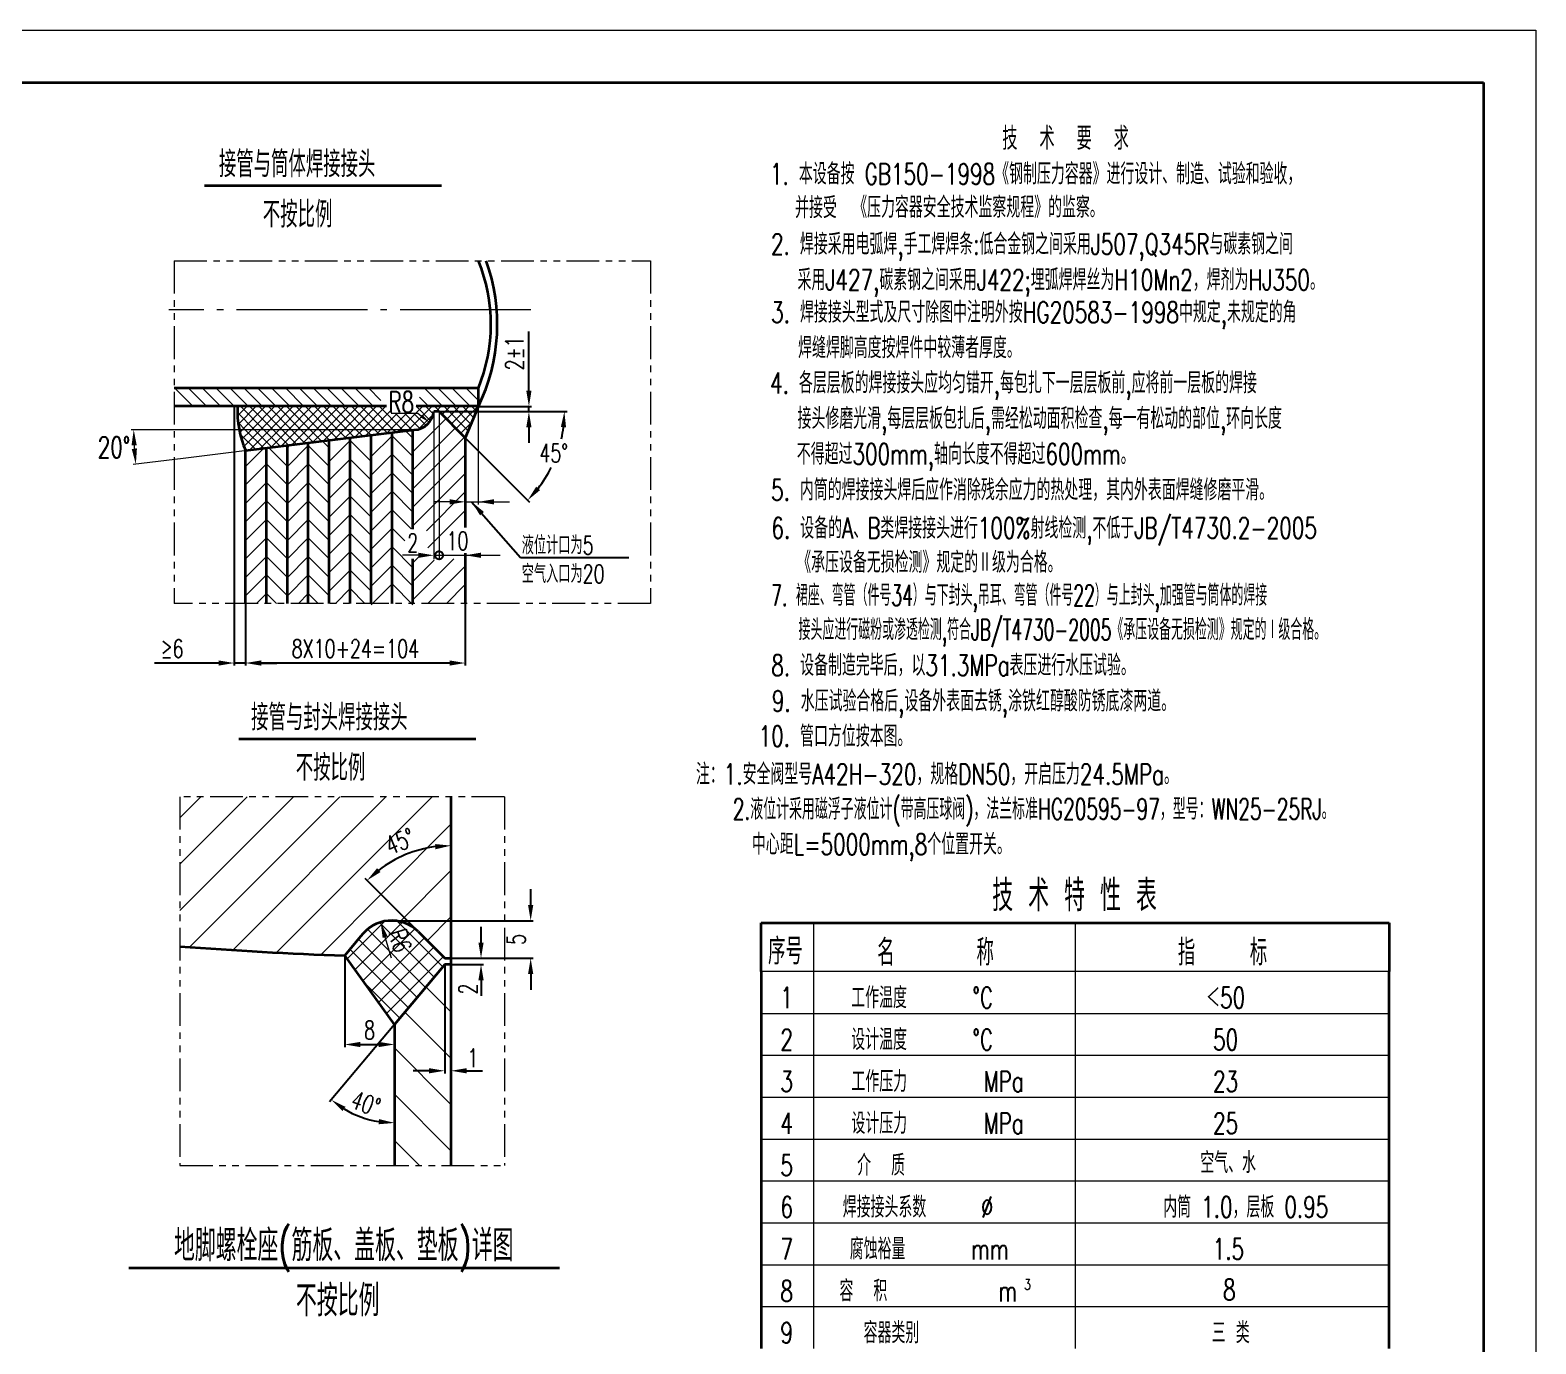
# Model space of a CAD drawing. Header units: millimetres. Extents: x -46692 to 54634, y -206081 to -6208.
# Drawn here: x 51756 to 54634, y -8718 to -6208 of the extents above; entities that cross this region are included whole.
import ezdxf
from ezdxf.enums import TextEntityAlignment as Align

# ---------------------------------------------------------------- set-up
doc = ezdxf.new("R2010")
doc.units = ezdxf.units.MM
doc.header["$LTSCALE"] = 100
doc.linetypes.add('CENTER', pattern=[6.25, 5, -0.5, 0.25, -0.5])
doc.linetypes.add('PHANTOM', pattern=[2.5, 1.25, -0.25, 0.25, -0.25, 0.25, -0.25])
doc.layers.get('0').update_dxf_attribs({"linetype": 'CONTINUOUS', "lineweight": 20})
doc.layers.get('DEFPOINTS').update_dxf_attribs({"linetype": 'CONTINUOUS', "lineweight": 20})
for name, color, linetype, lineweight in [('1', 7, 'CONTINUOUS', 20), ('2', 4, 'CONTINUOUS', 35), ('3中心线层', 1, 'CENTER', 20), ('4', 7, 'CENTER', 20), ('5剖面线层', 2, 'CONTINUOUS', 20), ('9双点划线层', 6, 'PHANTOM', 20), ('CDR_DIM', 7, 'CONTINUOUS', 20), ('CDR_TEXT', 7, 'CONTINUOUS', 20)]:
    doc.layers.add(name, color=color, linetype=linetype, lineweight=lineweight)
doc.styles.add('HZ', font='romans.shx', dxfattribs={"width": 0.7, "bigfont": 'HZ.shx'})
doc.styles.get("Standard").update_dxf_attribs({"font": 'isocp.shx', "width": 0.707, "bigfont": 'hztxt.shx'})
doc.dimstyles.get("Standard").update_dxf_attribs({"dimtxt": 0.18, "dimasz": 0.18, "dimexe": 0.18, "dimexo": 0.0625, "dimgap": 0.09, "dimtad": 0, "dimtih": 1, "dimtoh": 1, "dimdec": 4, "dimzin": 0, "dimdsep": 46, "dimtxsty": 'Standard', "dimcen": 0.09, "dimadec": 0, "dimazin": 0, "dimtfac": 1, "dimtdec": 4, "dimtofl": 0, "dimtmove": 0, "dimatfit": 3, "dimfxl": 0, "dimtolj": 1, "dimtzin": 0, "dimarcsym": 0})

# ---------------------------------------------------------------- blocks, each defined once
blk = doc.blocks.new('*D94')
at = {"layer": 'CDR_DIM', "color": 0, "lineweight": -2, "ltscale": 0.05}
for p, q in [((52356.9, -7976.2), (52356.9, -8150.9)), ((52452, -8107.6), (52452, -8150.9)), ((52386.9, -8145.9), (52422, -8145.9))]:
    blk.add_line(p, q, dxfattribs=at)
at = {"layer": 'CDR_DIM', "color": 0, "ltscale": 0.05}
for points in [[(52386.9, -8140.9), (52386.9, -8150.9), (52356.9, -8145.9)], [(52422, -8140.9), (52422, -8150.9), (52452, -8145.9)]]:
    blk.add_solid(points, dxfattribs=at)
at = {"layer": 'DEFPOINTS', "color": 0, "ltscale": 0.05}
for p in [(52356.9, -7976.2), (52452, -8107.6), (52452, -8145.9)]:
    blk.add_point(p, dxfattribs=at)
at = {"layer": 'CDR_DIM', "color": 0, "ltscale": 0.05, "insert": (52404.4, -8118.4), "char_height": 35, "attachment_point": 5, "style": 'HZ'}
blk.add_mtext('\\A1;8', dxfattribs=at)
blk = doc.blocks.new('*D95')
at = {"layer": 'CDR_DIM', "color": 0, "lineweight": -2, "ltscale": 0.05}
blk.add_line((52452, -8107.6), (52327.9, -8255.6), dxfattribs=at)
blk.add_arc((52452, -8107.6), 188.1, 239.1463, 260.8537, dxfattribs=at)
at = {"layer": 'CDR_DIM', "color": 0, "ltscale": 0.05}
for points in [[(52352.6, -8273.2), (52358.4, -8265), (52331.1, -8251.7)], [(52422.5, -8288.4), (52421.7, -8298.3), (52452, -8295.7)]]:
    blk.add_solid(points, dxfattribs=at)
at = {"layer": 'DEFPOINTS', "color": 0, "ltscale": 0.05}
for p in [(52548, -7993.2), (52452, -8107.6), (52452, -8107.6), (52367.6, -8275.7), (52452, -8376.9)]:
    blk.add_point(p, dxfattribs=at)
at = {"layer": 'CDR_DIM', "color": 0, "ltscale": 0.05, "insert": (52397.1, -8258.6), "char_height": 35, "attachment_point": 5, "rotation": 340, "style": 'HZ'}
blk.add_mtext('\\A1;40%%D', dxfattribs=at)
blk = doc.blocks.new('*D96')
at = {"layer": 'CDR_DIM', "color": 0, "lineweight": -2, "ltscale": 0.05}
blk.add_line((52497.2, -7930.3), (52395.9, -7829), dxfattribs=at)
blk.add_arc((52560, -7993), 227, 97.5775, 127.4225, dxfattribs=at)
at = {"layer": 'CDR_DIM', "color": 0, "ltscale": 0.05}
for points in [[(52529.7, -7763), (52530.4, -7773), (52560, -7766)], [(52425.3, -7816.5), (52418.8, -7809), (52399.5, -7832.5)]]:
    blk.add_solid(points, dxfattribs=at)
at = {"layer": 'DEFPOINTS', "color": 0, "ltscale": 0.05}
for p in [(52560, -7672.9), (52501.2, -7773.8), (52497.2, -7930.3), (52548, -7981), (52560, -8376.9)]:
    blk.add_point(p, dxfattribs=at)
at = {"layer": 'CDR_DIM', "color": 0, "ltscale": 0.05, "insert": (52462.6, -7757.9), "char_height": 35, "attachment_point": 5, "rotation": 22.5, "style": 'HZ'}
blk.add_mtext('\\A1;45%%D', dxfattribs=at)
blk = doc.blocks.new('*D97')
at = {"layer": 'CDR_DIM', "color": 0, "lineweight": -2, "ltscale": 0.05}
for p, q in [((52712.3, -7879.5), (52712.3, -7849.5)), ((52440.1, -7909.5), (52717.3, -7909.5)), ((52560, -7981.2), (52717.3, -7981.2)), ((52712.3, -8011.2), (52712.3, -8041.2))]:
    blk.add_line(p, q, dxfattribs=at)
at = {"layer": 'CDR_DIM', "color": 0, "ltscale": 0.05}
for points in [[(52707.3, -7879.5), (52717.3, -7879.5), (52712.3, -7909.5)], [(52707.3, -8011.2), (52717.3, -8011.2), (52712.3, -7981.2)]]:
    blk.add_solid(points, dxfattribs=at)
at = {"layer": 'DEFPOINTS', "color": 0, "ltscale": 0.05}
for p in [(52440.1, -7909.5), (52712.3, -7909.5), (52560, -7981.2)]:
    blk.add_point(p, dxfattribs=at)
at = {"layer": 'CDR_DIM', "color": 0, "ltscale": 0.05, "insert": (52684.8, -7945.3), "char_height": 35, "attachment_point": 5, "rotation": 90, "style": 'HZ'}
blk.add_mtext('\\A1;5', dxfattribs=at)
blk = doc.blocks.new('*D98')
at = {"layer": 'CDR_DIM', "color": 0, "lineweight": -2, "ltscale": 0.05}
for p, q in [((52548, -7993.2), (52548, -8201.1)), ((52560, -7993.2), (52560, -8201.1)), ((52518, -8196.1), (52488, -8196.1)), ((52590, -8196.1), (52620, -8196.1))]:
    blk.add_line(p, q, dxfattribs=at)
at = {"layer": 'CDR_DIM', "color": 0, "ltscale": 0.05}
for points in [[(52518, -8191.1), (52518, -8201.1), (52548, -8196.1)], [(52590, -8191.1), (52590, -8201.1), (52560, -8196.1)]]:
    blk.add_solid(points, dxfattribs=at)
at = {"layer": 'DEFPOINTS', "color": 0, "ltscale": 0.05}
for p in [(52548, -7993.2), (52560, -7993.2), (52560, -8196.1)]:
    blk.add_point(p, dxfattribs=at)
at = {"layer": 'CDR_DIM', "color": 0, "ltscale": 0.05, "insert": (52601.8, -8171.6), "char_height": 35, "attachment_point": 5, "style": 'HZ'}
blk.add_mtext('\\A1;1', dxfattribs=at)
blk = doc.blocks.new('*D99')
at = {"layer": 'CDR_DIM', "color": 0, "lineweight": -2, "ltscale": 0.05}
for p, q in [((52617.4, -7951.2), (52617.4, -7921.2)), ((52560, -7981.2), (52622.4, -7981.2)), ((52560, -7993.2), (52622.4, -7993.2)), ((52617.4, -8023.2), (52617.4, -8053.2))]:
    blk.add_line(p, q, dxfattribs=at)
at = {"layer": 'CDR_DIM', "color": 0, "ltscale": 0.05}
for points in [[(52612.4, -7951.2), (52622.4, -7951.2), (52617.4, -7981.2)], [(52612.4, -8023.2), (52622.4, -8023.2), (52617.4, -7993.2)]]:
    blk.add_solid(points, dxfattribs=at)
at = {"layer": 'DEFPOINTS', "color": 0, "ltscale": 0.05}
for p in [(52560, -7981.2), (52560, -7993.2), (52617.4, -7981.2)]:
    blk.add_point(p, dxfattribs=at)
at = {"layer": 'CDR_DIM', "color": 0, "ltscale": 0.05, "insert": (52592.4, -8039.9), "char_height": 35, "attachment_point": 5, "rotation": 90, "style": 'HZ'}
blk.add_mtext('\\A1;2', dxfattribs=at)
blk = doc.blocks.new('_DotSmall')
at = {"color": 0, "linetype": 'ByBlock', "const_width": 0.5}
blk.add_lwpolyline([(-0.0625, 0, 1), (0.0625, 0, 1)], format="xyb", close=True, dxfattribs=at)
blk = doc.blocks.new('*D110')
at = {"layer": 'CDR_DIM', "color": 0, "lineweight": -2, "ltscale": 0.05}
for p, q in [((52167.3, -7303.3), (52167.3, -7422.2)), ((52587.3, -7303.3), (52587.3, -7422.2)), ((52557.3, -7417.2), (52197.3, -7417.2))]:
    blk.add_line(p, q, dxfattribs=at)
at = {"layer": 'CDR_DIM', "color": 0, "ltscale": 0.05}
for points in [[(52197.3, -7412.2), (52197.3, -7422.2), (52167.3, -7417.2)], [(52557.3, -7412.2), (52557.3, -7422.2), (52587.3, -7417.2)]]:
    blk.add_solid(points, dxfattribs=at)
at = {"layer": 'DEFPOINTS', "color": 0, "ltscale": 0.05}
for p in [(52167.3, -7303.3), (52587.3, -7303.3), (52167.3, -7417.2)]:
    blk.add_point(p, dxfattribs=at)
at = {"layer": 'CDR_DIM', "color": 0, "ltscale": 0.05, "insert": (52377.3, -7389.7), "char_height": 35, "attachment_point": 5, "style": 'HZ'}
blk.add_mtext('\\A1;8X10+24=104{}{}', dxfattribs=at)
blk = doc.blocks.new('*D111')
at = {"layer": 'CDR_DIM', "color": 0, "lineweight": -2, "ltscale": 0.05}
for p, q in [((52708.9, -6897.1), (52708.9, -6784.1)), ((52612.3, -6927.1), (52713.9, -6927.1)), ((52708.9, -6936.8), (52708.9, -6927.1)), ((52537.3, -6936.8), (52713.9, -6936.8)), ((52708.9, -6966.8), (52708.9, -6996.8))]:
    blk.add_line(p, q, dxfattribs=at)
at = {"layer": 'CDR_DIM', "color": 0, "ltscale": 0.05}
for points in [[(52703.9, -6897.1), (52713.9, -6897.1), (52708.9, -6927.1)], [(52703.9, -6966.8), (52713.9, -6966.8), (52708.9, -6936.8)]]:
    blk.add_solid(points, dxfattribs=at)
at = {"layer": 'DEFPOINTS', "color": 0, "ltscale": 0.05}
for p in [(52612.3, -6927.1), (52708.9, -6927.1), (52537.3, -6936.8)]:
    blk.add_point(p, dxfattribs=at)
at = {"layer": 'CDR_DIM', "color": 0, "ltscale": 0.05, "insert": (52681.4, -6825.6), "char_height": 35, "attachment_point": 5, "rotation": 90, "style": 'HZ'}
blk.add_mtext('\\A1;2%%P1', dxfattribs=at)
blk = doc.blocks.new('*D112')
at = {"layer": 'CDR_DIM', "color": 0, "lineweight": -2, "ltscale": 0.05}
for p, q in [((52537.3, -6936.8), (52781.8, -6936.8)), ((52587.3, -6986.8), (52710.2, -7109.7))]:
    blk.add_line(p, q, dxfattribs=at)
for start, end in [(347.512, 352.8193), (322.1773, 333.5222)]:
    blk.add_arc((52537.3, -6936.8), 239.5, start, end, dxfattribs=at)
at = {"layer": 'CDR_DIM', "color": 0, "ltscale": 0.05}
for points in [[(52769.9, -6966.4), (52779.9, -6967), (52776.8, -6936.8)], [(52730.2, -7087), (52722.7, -7080.4), (52706.6, -7106.2)]]:
    blk.add_solid(points, dxfattribs=at)
at = {"layer": 'DEFPOINTS', "color": 0, "ltscale": 0.05}
for p in [(52527.3, -6936.8), (52537.3, -6936.8), (52537.3, -6936.8), (52587.3, -6986.8), (52744.7, -7056.6)]:
    blk.add_point(p, dxfattribs=at)
at = {"layer": 'CDR_DIM', "color": 0, "ltscale": 0.05, "insert": (52756.3, -7016.1), "char_height": 35, "attachment_point": 5, "style": 'HZ'}
blk.add_mtext('\\A1;45%%D', dxfattribs=at)
blk = doc.blocks.new('*D116')
at = {"layer": 'CDR_DIM', "color": 0, "lineweight": -2, "ltscale": 0.05}
for p, q in [((52145.8, -6926.8), (52145.8, -7422.2)), ((52167.3, -7011.7), (52167.3, -7422.2)), ((52115.8, -7417.2), (51993.1, -7417.2)), ((52167.3, -7417.2), (52145.8, -7417.2)), ((52197.3, -7417.2), (52227.3, -7417.2))]:
    blk.add_line(p, q, dxfattribs=at)
at = {"layer": 'CDR_DIM', "color": 0, "ltscale": 0.05}
for points in [[(52115.8, -7412.2), (52115.8, -7422.2), (52145.8, -7417.2)], [(52197.3, -7412.2), (52197.3, -7422.2), (52167.3, -7417.2)]]:
    blk.add_solid(points, dxfattribs=at)
at = {"layer": 'DEFPOINTS', "color": 0, "ltscale": 0.05}
for p in [(52145.8, -6926.8), (52167.3, -7011.7), (52167.3, -7417.2)]:
    blk.add_point(p, dxfattribs=at)
at = {"layer": 'CDR_DIM', "color": 0, "ltscale": 0.05, "insert": (52026.8, -7389.7), "char_height": 35, "attachment_point": 5, "style": 'HZ'}
blk.add_mtext('\\A1;≥6', dxfattribs=at)

msp = doc.modelspace()

# ---------------------------------------------------------------- hatches: boundary and pattern name
at = {"layer": '5剖面线层', "ltscale": 0.05}
h = msp.add_hatch(dxfattribs=at)
h.set_pattern_fill('ANSI37', color=256, scale=8, style=0)
h.set_pattern_definition([(45, (22379.25, -14508.147), (-17.960512, 17.960512), []), (135, (22379.25, -14508.147), (-17.960512, -17.960512), [])])
h.paths.add_polyline_path([(52451.996, -8107.61), (52547.996, -7993.202), (52559.996, -7993.202), (52559.996, -7981.202, -0.00036235), (52547.996, -7981.045), (52497.241, -7930.29, 0.46630766), (52387.35, -7939.904), (52356.889, -7976.207)])
h.paths.add_polyline_path([(52479.632, -7912.378), (52496.144, -7967.108), (52445.881, -7982.272), (52429.369, -7927.542)], flags=25)
at = {"layer": 'CDR_DIM', "ltscale": 0.05}
h = msp.add_hatch(dxfattribs=at)
h.set_pattern_fill('ANSI31', color=256, scale=500, style=0)
h.set_pattern_definition([(45, (129234.48, 97675.363), (-44.194174, 44.194174), [])])
h.paths.add_polyline_path([(52042.009, -7672.866), (52042.009, -7958.586, 0.00952299), (52356.889, -7976.207), (52387.35, -7939.904, -0.46630766), (52497.241, -7930.29), (52547.996, -7981.045, 0.00036235), (52559.996, -7981.202), (52559.996, -7672.866)])
h.paths.add_polyline_path([(52421.299, -7746.61), (52483.815, -7720.715), (52503.905, -7769.219), (52441.39, -7795.114)], flags=24)
h = msp.add_hatch(dxfattribs=at)
h.set_pattern_fill('ANSI31', color=256, scale=500, angle=90, style=0)
h.set_pattern_definition([(135, (129234.48, 97675.363), (-44.194174, -44.194174), [])])
h.paths.add_polyline_path([(52559.996, -7993.202), (52547.996, -7993.202), (52451.996, -8107.61), (52451.996, -8376.903), (52559.996, -8376.903)])

# ---------------------------------------------------------------- linework, layer by layer
for p, q in [((53253.175, -7913.34), (53253.175, -8006.577)), ((53753.175, -7913.34), (53753.175, -8006.577)), ((54353.175, -8006.577), (53153.175, -8006.577)), ((53253.175, -8006.577), (53253.175, -8086.577)), ((53753.175, -8006.577), (53753.175, -8086.577)), ((53153.175, -8086.577), (54353.175, -8086.577)), ((53253.175, -8086.577), (53253.175, -8166.577)), ((53753.175, -8086.577), (53753.175, -8166.577)), ((53153.175, -8166.577), (54353.175, -8166.577)), ((53253.175, -8166.577), (53253.175, -8246.577)), ((53753.175, -8166.577), (53753.175, -8246.577)), ((53153.175, -8246.577), (54353.175, -8246.577)), ((53253.175, -8246.577), (53253.175, -8326.577)), ((53753.175, -8246.577), (53753.175, -8326.577)), ((53153.175, -8326.577), (54353.175, -8326.577)), ((53253.175, -8326.577), (53253.175, -8406.577)), ((53753.175, -8326.577), (53753.175, -8406.577)), ((53153.175, -8406.577), (54353.175, -8406.577)), ((53253.175, -8406.577), (53253.175, -8486.577)), ((53753.175, -8406.577), (53753.175, -8486.577)), ((53153.175, -8486.577), (54353.175, -8486.577)), ((53253.175, -8486.577), (53253.175, -8566.577)), ((53753.175, -8486.577), (53753.175, -8566.577)), ((53153.175, -8566.577), (54353.175, -8566.577)), ((53253.175, -8566.577), (53253.175, -8646.577)), ((53753.175, -8566.577), (53753.175, -8646.577)), ((53153.175, -8646.577), (54353.175, -8646.577)), ((53253.175, -8646.577), (53253.175, -8726.577)), ((53753.175, -8646.577), (53753.175, -8726.577))]:
    msp.add_line(p, q)
at = {"layer": '1'}
for p, q in [((48693.627, -6208.147), (54633.627, -6208.147)), ((54633.627, -6208.147), (54633.627, -14608.147)), ((52487.272, -7013.643), (52550.698, -6950.216)), ((52497.545, -6940.425), (52503.053, -6944.888)), ((52187.035, -6971.5), (52047.756, -6971.5)), ((52494.196, -6971.5), (52187.347, -6971.5)), ((52327.272, -7006.155), (52314.661, -6993.544)), ((52327.272, -7032.221), (52367.272, -6992.221)), ((52407.272, -7032.221), (52367.272, -6992.221)), ((52407.272, -7022.932), (52447.272, -6982.932)), ((52487.272, -7022.932), (52447.272, -6982.932)), ((52487.272, -6987.577), (52473.711, -6974.016)), ((52478.499, -6971.5), (52480.216, -6973.217)), ((52486.404, -6971.5), (52485.313, -6972.591)), ((52487.272, -7048.998), (52568.375, -6967.895)), ((52487.272, -7084.354), (52586.052, -6985.574)), ((52246.962, -7001.857), (52048.317, -7026.405)), ((52167.272, -7041.511), (52201.322, -7007.461)), ((52247.272, -7041.511), (52211.92, -7006.159)), ((52247.272, -7006.155), (52252.215, -7001.212)), ((52247.272, -7041.511), (52287.272, -7001.511)), ((52327.272, -7041.511), (52287.272, -7001.511)), ((52407.272, -7058.288), (52447.272, -7018.288)), ((52487.272, -7058.288), (52447.272, -7018.288)), ((52487.272, -7119.709), (52587.272, -7019.709)), ((52560.601, -7046.379), (52587.272, -7019.709)), ((52167.272, -7076.866), (52207.272, -7036.866)), ((52247.272, -7076.866), (52207.272, -7036.866)), ((52247.272, -7076.866), (52287.272, -7036.866)), ((52327.272, -7076.866), (52287.272, -7036.866)), ((52327.272, -7067.577), (52367.272, -7027.577)), ((52407.272, -7067.577), (52367.272, -7027.577)), ((52167.272, -7112.221), (52207.272, -7072.221)), ((52247.272, -7112.221), (52207.272, -7072.221)), ((52247.272, -7112.221), (52287.272, -7072.221)), ((52327.272, -7112.221), (52287.272, -7072.221)), ((52327.272, -7102.932), (52367.272, -7062.932)), ((52407.272, -7102.932), (52367.272, -7062.932)), ((52407.272, -7093.643), (52447.272, -7053.643)), ((52487.272, -7093.643), (52447.272, -7053.643)), ((52488.644, -7153.692), (52587.272, -7055.064)), ((52167.272, -7147.577), (52207.272, -7107.577)), ((52247.272, -7147.577), (52207.272, -7107.577)), ((52247.272, -7147.577), (52287.272, -7107.577)), ((52327.272, -7147.577), (52287.272, -7107.577)), ((52327.272, -7138.288), (52367.272, -7098.288)), ((52407.272, -7138.288), (52367.272, -7098.288)), ((52407.272, -7128.998), (52447.272, -7088.998)), ((52487.272, -7128.998), (52447.272, -7088.998)), ((52513.059, -7164.632), (52587.272, -7090.42)), ((52327.272, -7173.643), (52367.272, -7133.643)), ((52407.272, -7173.643), (52367.272, -7133.643)), ((52407.272, -7164.354), (52447.272, -7124.354)), ((52483.718, -7160.8), (52447.272, -7124.354)), ((52515.933, -7197.113), (52587.272, -7125.775)), ((52167.272, -7182.932), (52207.272, -7142.932)), ((52247.272, -7182.932), (52207.272, -7142.932)), ((52247.272, -7182.932), (52287.272, -7142.932)), ((52327.272, -7182.932), (52287.272, -7142.932)), ((52407.272, -7199.709), (52447.272, -7159.709)), ((52471.515, -7183.953), (52447.272, -7159.709)), ((52167.272, -7218.288), (52207.272, -7178.288)), ((52247.272, -7218.288), (52207.272, -7178.288)), ((52247.272, -7218.288), (52287.272, -7178.288)), ((52327.272, -7218.288), (52287.272, -7178.288)), ((52327.272, -7208.998), (52367.272, -7168.998)), ((52407.272, -7208.998), (52367.272, -7168.998)), ((52407.272, -7235.064), (52447.272, -7195.064)), ((52167.272, -7253.643), (52207.272, -7213.643)), ((52247.272, -7253.643), (52207.272, -7213.643)), ((52247.272, -7253.643), (52287.272, -7213.643)), ((52327.272, -7253.643), (52287.272, -7213.643)), ((52327.272, -7244.354), (52367.272, -7204.354)), ((52407.272, -7244.354), (52367.272, -7204.354)), ((52487.272, -7235.064), (52447.614, -7195.407)), ((52487.272, -7225.775), (52498.118, -7214.928)), ((52487.272, -7296.486), (52565.66, -7218.098)), ((52487.272, -7261.13), (52527.841, -7220.561)), ((52167.272, -7288.998), (52207.272, -7248.998)), ((52247.272, -7288.998), (52207.272, -7248.998)), ((52247.272, -7288.998), (52287.272, -7248.998)), ((52327.272, -7288.998), (52287.272, -7248.998)), ((52327.272, -7279.709), (52367.272, -7239.709)), ((52407.272, -7279.709), (52367.272, -7239.709)), ((52407.272, -7270.42), (52447.272, -7230.42)), ((52487.272, -7270.42), (52447.272, -7230.42)), ((52515.85, -7303.263), (52587.272, -7231.841)), ((52339.073, -7303.263), (52367.272, -7275.064)), ((52395.47, -7303.263), (52367.272, -7275.064)), ((52407.272, -7305.775), (52447.272, -7265.775)), ((52487.272, -7305.775), (52447.272, -7265.775)), ((52551.205, -7303.263), (52587.272, -7267.196)), ((52188.363, -7303.263), (52207.272, -7284.354)), ((52226.181, -7303.263), (52207.272, -7284.354)), ((52268.363, -7303.263), (52287.272, -7284.354)), ((52306.181, -7303.263), (52287.272, -7284.354)), ((52445.139, -7303.263), (52447.272, -7301.13)), ((52449.404, -7303.263), (52447.272, -7301.13)), ((52586.561, -7303.263), (52587.272, -7302.552))]:
    msp.add_line(p, q, dxfattribs=at)
msp.add_solid([(52500.954, -6947.478), (52505.151, -6942.298), (52518.592, -6957.479)], dxfattribs=at)
at = {"layer": '2'}
for p, q in [((48943.627, -6308.147), (54533.627, -6308.147)), ((54533.627, -6308.147), (54533.627, -14508.147)), ((52088.724, -6505.101), (52541.948, -6505.101)), ((52030.871, -6891.773), (52612.272, -6891.773)), ((52612.272, -6927.101), (52612.272, -6891.773)), ((52436.717, -6926.788), (52030.871, -6926.788)), ((52612.272, -6926.788), (52493.322, -6926.788)), ((52612.272, -6926.788), (52587.277, -6986.8)), ((52537.272, -6936.788), (52527.272, -6936.788)), ((52537.272, -6936.788), (52587.277, -6986.8)), ((52494.196, -6971.5), (52167.272, -7011.642)), ((52327.272, -7303.263), (52327.272, -6991.996)), ((52367.272, -7303.263), (52367.272, -6987.085)), ((52407.272, -7303.263), (52407.272, -6982.173)), ((52447.272, -7303.263), (52447.272, -6977.262)), ((52487.272, -7161.154), (52487.272, -6972.351)), ((52587.277, -6986.8), (52587.277, -7158.119)), ((52167.272, -7303.263), (52167.272, -7011.642)), ((52207.272, -7303.263), (52207.272, -7006.73)), ((52247.272, -7303.263), (52247.272, -7001.819)), ((52287.272, -7303.263), (52287.272, -6996.907)), ((52487.272, -7303.263), (52487.272, -7218.196)), ((52587.277, -7207.268), (52587.277, -7303.263)), ((52154.361, -7562.043), (52607.585, -7562.043)), ((52559.996, -7672.866), (52559.996, -8376.903)), ((53153.175, -7913.34), (54353.175, -7913.34)), ((53153.175, -8006.577), (53153.175, -7913.34)), ((54353.175, -7913.34), (54353.175, -8006.577)), ((52387.35, -7939.904), (52356.889, -7976.207)), ((52497.241, -7930.29), (52547.996, -7981.045)), ((52451.996, -8107.61), (52356.889, -7976.207)), ((52547.996, -7993.202), (52451.996, -8107.61)), ((52559.996, -7993.202), (52547.996, -7993.202)), ((53153.175, -8006.577), (53153.175, -8086.577)), ((54353.175, -8086.577), (54353.175, -8006.577)), ((53153.175, -8086.577), (53153.175, -8166.577)), ((54353.175, -8166.577), (54353.175, -8086.577)), ((52451.996, -8107.61), (52451.996, -8376.903)), ((53153.175, -8166.577), (53153.175, -8246.577)), ((54353.175, -8246.577), (54353.175, -8166.577)), ((53153.175, -8246.577), (53153.175, -8326.577)), ((54353.175, -8326.577), (54353.175, -8246.577)), ((53153.175, -8326.577), (53153.175, -8406.577)), ((54353.175, -8406.577), (54353.175, -8326.577)), ((53153.175, -8406.577), (53153.175, -8486.577)), ((54353.175, -8486.577), (54353.175, -8406.577)), ((53153.175, -8486.577), (53153.175, -8566.577)), ((54353.175, -8566.577), (54353.175, -8486.577)), ((51944.434, -8572.585), (52767.699, -8572.585)), ((53153.175, -8566.577), (53153.175, -8646.577)), ((54353.175, -8646.577), (54353.175, -8566.577)), ((53153.175, -8646.577), (53153.175, -8726.577)), ((54353.175, -8726.577), (54353.175, -8646.577))]:
    msp.add_line(p, q, dxfattribs=at)
for centre, radius, start, end in [((52291.179, -6770.211), 357.373, 333.959406, 19.828265), ((52313.948, -6770.211), 322.358, 337.735395, 22.089007), ((52334.472, -6937.537), 182.587, 176.625151, 203.931964), ((52487.272, -6931.788), 40.311, 274.108805, 352.874984), ((52446.329, -7981.202), 72, 45, 145), ((52661.996, 298.17), 8280, 265.7058056, 267.8882473), ((52661.996, 298.17), 8280, 269.2111201, 269.2941646), ((52661.996, 298.17), 8280, 269.2111201, 269.2941646)]:
    msp.add_arc(centre, radius, start, end, dxfattribs=at)
at = {"layer": '3中心线层', "ltscale": 0.5}
msp.add_line((52712.672, -6742.348), (52021.003, -6742.348), dxfattribs=at)
at = {"layer": '4'}
for p, q in [((52066.253, -6926.788), (52031.239, -6891.773)), ((52092.77, -6926.788), (52057.755, -6891.773)), ((52119.286, -6926.788), (52084.272, -6891.773)), ((52145.803, -6926.788), (52110.788, -6891.773)), ((52172.319, -6926.788), (52137.305, -6891.773)), ((52198.836, -6926.788), (52163.821, -6891.773)), ((52225.353, -6926.788), (52190.338, -6891.773)), ((52251.869, -6926.788), (52216.854, -6891.773)), ((52278.386, -6926.788), (52243.371, -6891.773)), ((52304.902, -6926.788), (52269.887, -6891.773)), ((52331.419, -6926.788), (52296.404, -6891.773)), ((52357.935, -6926.788), (52322.92, -6891.773)), ((52384.452, -6926.788), (52349.437, -6891.773)), ((52410.968, -6926.788), (52375.953, -6891.773)), ((52426.195, -6915.499), (52402.47, -6891.773)), ((52543.551, -6926.788), (52508.536, -6891.773)), ((52570.067, -6926.788), (52535.052, -6891.773)), ((52596.584, -6926.788), (52561.569, -6891.773)), ((52612.272, -6915.96), (52588.085, -6891.773)), ((52517.034, -6926.788), (52499.527, -6909.281))]:
    msp.add_line(p, q, dxfattribs=at)
at = {"layer": '9双点划线层', "ltscale": 0.5}
for p, q in [((52030.871, -6648.99), (52030.871, -7303.263)), ((52030.871, -6648.99), (52941.168, -6648.99)), ((52941.168, -6648.99), (52941.168, -7303.263)), ((52941.168, -7303.263), (52030.871, -7303.263)), ((52042.009, -7672.866), (52042.009, -8376.903)), ((52661.996, -7672.866), (52042.009, -7672.866)), ((52661.996, -7672.866), (52661.996, -8376.903)), ((52042.009, -8376.903), (52661.996, -8376.903))]:
    msp.add_line(p, q, dxfattribs=at)
at = {"layer": 'CDR_DIM', "ltscale": 0.05}
for p, q in [((52152.034, -6944.918), (52170.164, -6926.788)), ((52152.184, -6927.091), (52152.486, -6926.788)), ((52153.425, -6961.205), (52187.841, -6926.788)), ((52202.159, -6971.5), (52157.447, -6926.788)), ((52160.807, -6971.5), (52205.519, -6926.788)), ((52219.836, -6971.5), (52175.124, -6926.788)), ((52178.485, -6971.5), (52223.197, -6926.788)), ((52237.514, -6971.5), (52192.802, -6926.788)), ((52196.162, -6971.5), (52240.874, -6926.788)), ((52255.192, -6971.5), (52210.48, -6926.788)), ((52213.84, -6971.5), (52258.552, -6926.788)), ((52272.869, -6971.5), (52228.157, -6926.788)), ((52231.518, -6971.5), (52276.23, -6926.788)), ((52290.547, -6971.5), (52245.835, -6926.788)), ((52249.195, -6971.5), (52293.907, -6926.788)), ((52308.225, -6971.5), (52263.513, -6926.788)), ((52266.873, -6971.5), (52311.585, -6926.788)), ((52325.902, -6971.5), (52281.19, -6926.788)), ((52284.551, -6971.5), (52329.263, -6926.788)), ((52343.58, -6971.5), (52298.868, -6926.788)), ((52302.228, -6971.5), (52346.94, -6926.788)), ((52361.258, -6971.5), (52316.546, -6926.788)), ((52319.906, -6971.5), (52364.618, -6926.788)), ((52378.936, -6971.5), (52334.223, -6926.788)), ((52337.584, -6971.5), (52382.296, -6926.788)), ((52396.613, -6971.5), (52351.901, -6926.788)), ((52355.261, -6971.5), (52399.973, -6926.788)), ((52414.291, -6971.5), (52369.579, -6926.788)), ((52372.939, -6971.5), (52417.651, -6926.788)), ((52431.969, -6971.5), (52387.256, -6926.788)), ((52390.617, -6971.5), (52435.329, -6926.788)), ((52449.646, -6971.5), (52404.934, -6926.788)), ((52408.294, -6971.5), (52443.833, -6935.962)), ((52467.324, -6971.5), (52422.612, -6926.788)), ((52461.327, -6971.5), (52506.039, -6926.788)), ((52479.005, -6971.5), (52523.717, -6926.788)), ((52520.761, -6954.227), (52493.322, -6926.788)), ((52526.256, -6942.045), (52511, -6926.788)), ((52587.692, -6985.803), (52528.678, -6926.788)), ((52531.395, -6936.788), (52541.395, -6926.788)), ((52543.172, -6942.689), (52559.072, -6926.788)), ((52592.89, -6973.323), (52546.355, -6926.788)), ((52552.01, -6951.528), (52576.75, -6926.788)), ((52560.848, -6960.368), (52594.428, -6926.788)), ((52598.088, -6960.843), (52564.033, -6926.788)), ((52569.687, -6969.207), (52612.105, -6926.788)), ((52603.286, -6948.363), (52581.711, -6926.788)), ((52608.484, -6935.883), (52599.388, -6926.788)), ((52612.105, -6926.788), (52612.105, -7114.27)), ((52184.481, -6971.5), (52151.89, -6938.909)), ((52166.803, -6971.5), (52153.001, -6957.698)), ((52425.972, -6971.5), (52457.047, -6940.425)), ((52443.65, -6971.5), (52474.725, -6940.425)), ((52497.545, -6940.425), (52445.956, -6940.425)), ((52485.002, -6971.5), (52453.926, -6940.425)), ((52500.904, -6969.725), (52471.604, -6940.425)), ((52512.269, -6963.413), (52489.281, -6940.425)), ((52497.368, -6970.815), (52526.298, -6941.885)), ((52527.272, -6936.788), (52527.272, -7218.612)), ((52537.272, -6936.788), (52537.272, -7202.318)), ((52537.272, -6936.788), (52537.272, -7219.648)), ((52578.525, -6978.046), (52599.772, -6956.799)), ((52047.756, -6971.5), (51948.557, -6971.5)), ((52156.04, -6976.268), (52160.807, -6971.5)), ((52186.862, -7009.236), (52156.664, -6979.038)), ((52159.677, -6990.308), (52178.485, -6971.5)), ((52164.201, -7003.461), (52196.162, -6971.5)), ((52202.606, -7007.303), (52166.803, -6971.5)), ((52174.598, -7010.742), (52213.84, -6971.5)), ((52218.351, -7005.37), (52184.481, -6971.5)), ((52194.75, -7008.268), (52231.518, -6971.5)), ((52234.095, -7003.437), (52202.159, -6971.5)), ((52214.902, -7005.793), (52249.195, -6971.5)), ((52249.84, -7001.504), (52219.836, -6971.5)), ((52235.054, -7003.319), (52266.873, -6971.5)), ((52265.584, -6999.57), (52237.514, -6971.5)), ((52281.329, -6997.637), (52255.192, -6971.5)), ((52255.206, -7000.845), (52284.551, -6971.5)), ((52297.073, -6995.704), (52272.869, -6971.5)), ((52275.358, -6998.37), (52302.228, -6971.5)), ((52312.818, -6993.771), (52290.547, -6971.5)), ((52295.51, -6995.896), (52319.906, -6971.5)), ((52328.562, -6991.838), (52308.225, -6971.5)), ((52315.662, -6993.422), (52337.584, -6971.5)), ((52344.307, -6989.904), (52325.902, -6971.5)), ((52335.814, -6990.947), (52355.261, -6971.5)), ((52360.051, -6987.971), (52343.58, -6971.5)), ((52355.967, -6988.473), (52372.939, -6971.5)), ((52375.796, -6986.038), (52361.258, -6971.5)), ((52376.119, -6985.998), (52390.617, -6971.5)), ((52391.54, -6984.105), (52378.936, -6971.5)), ((52396.271, -6983.524), (52408.294, -6971.5)), ((52407.285, -6982.172), (52396.613, -6971.5)), ((52423.029, -6980.239), (52414.291, -6971.5)), ((52416.423, -6981.05), (52425.972, -6971.5)), ((52438.774, -6978.305), (52431.969, -6971.5)), ((52436.575, -6978.575), (52443.65, -6971.5)), ((52454.518, -6976.372), (52449.646, -6971.5)), ((52456.727, -6976.101), (52461.327, -6971.5)), ((52470.263, -6974.439), (52467.324, -6971.5)), ((52476.879, -6973.627), (52478.752, -6971.753)), ((52587.277, -6986.8), (52587.277, -7148.418)), ((52587.277, -6986.8), (52587.277, -7114.27)), ((52171.117, -7011.169), (52164.711, -7004.763)), ((52048.317, -7026.405), (51952.665, -7038.225)), ((52557.277, -7109.27), (52527.277, -7109.27)), ((52587.277, -7109.27), (52672.105, -7109.27)), ((52497.272, -7211.374), (52467.272, -7211.374)), ((52527.272, -7211.374), (52557.277, -7211.374)), ((52537.272, -7211.374), (52587.277, -7211.374)), ((52587.277, -7211.374), (52653.694, -7211.374)), ((52446.329, -7981.202), (52434.198, -7940.992)), ((52356.889, -7976.207), (52356.889, -8029.968))]:
    msp.add_line(p, q, dxfattribs=at)
msp.add_arc((52492.61, -6971.5), 539.053, 183.189104, 183.855643, dxfattribs=at)
for points in [[(51949.394, -7001.628), (51959.39, -7001.35), (51953.557, -6971.5)], [(51959.755, -7007.273), (51949.8, -7008.223), (51957.627, -7037.612)], [(52557.277, -7104.27), (52557.277, -7114.27), (52587.277, -7109.27)], [(52642.105, -7104.27), (52642.105, -7114.27), (52612.105, -7109.27)], [(52497.272, -7206.374), (52497.272, -7216.374), (52527.272, -7211.374)], [(52617.277, -7206.369), (52617.278, -7216.369), (52587.277, -7211.374)], [(52438.985, -7939.548), (52429.411, -7942.436), (52425.533, -7912.27)]]:
    msp.add_solid(points, dxfattribs=at)

# ---------------------------------------------------------------- block references
at = {"layer": 'CDR_DIM', "ltscale": 0.05, "xscale": 30, "yscale": 30, "zscale": 30, "rotation": 180}
msp.add_blockref('_DotSmall', (52537.272, -7211.374), dxfattribs=at)
msp.add_blockref('_DotSmall', (52537.272, -7211.374), dxfattribs=at)

# ---------------------------------------------------------------- texts
at = {"style": 'HZ'}
for s, height, width, p in [('4. 各层层板的焊接接头应均匀错开,每包扎下一层层板前,应将前一层板的焊接', 40, 0.7, (53169.89, -6902.027)), ('接头修磨光滑,每层层板包扎后,需经松动面积检查,每一有松动的部位,环向长度', 40, 0.7, (53222.409, -6969.906)), ('不得超过300mm,轴向长度不得超过600mm。', 40, 0.7, (53220.964, -7038.071)), ('6. 设备的A、B类焊接接头进行100%射线检测,不低于JB/T4730.2-2005', 40, 0.7, (53172.32, -7179.491)), ('《承压设备无损检测》规定的Ⅱ级为合格。 ', 40, 0.7, (53221.753, -7244.818)), ('10. 管口方位按本图。', 40, 0.7, (53148.036, -7576.875)), ('注：1.安全阀型号A42H-320，规格DN50，开启压力24.5MPa。', 40, 0.7, (53028.151, -7649.554)), ('2.液位计采用磁浮子液位计(带高压球阀)，法兰标准HG20595-97，型号：WN25-25RJ。', 40, 0.65, (53098.605, -7716.231)), ('中心距L=5000mm,8个位置开关。', 40, 0.7, (53135.029, -7783.334)), ('         3', 20, 0.7, (53562.04, -8614.491))]:
    msp.add_text(s, height=height, dxfattribs=dict(at, width=width)).set_placement(p)
at = {"color": 7, "linetype": 'Continuous', "style": 'HZ', "width": 0.7}
for s, height, p in [('技 术 特 性 表', 60, (53751.819, -7891.288)), ('序号', 50, (53199.242, -7992.89)), ('指    标', 50, (54034.699, -7994.965)), ('地脚螺栓座(筋板、盖板、垫板)详图', 60, (52354.965, -8559.904)), ('不按比例', 60, (52343.455, -8665.167))]:
    msp.add_text(s, height=height, dxfattribs=at).set_placement(p, align=Align.CENTER)
at = {"style": 'HZ', "width": 0.7}
for s, height, p in [('名      称', 50, (53486.216, -7995.17)), ('工作温度      %%dC', 40, (53460.635, -8076.577)), ('设计温度      %%dC', 40, (53460.628, -8156.577)), ('工作压力       MPa', 40, (53490.034, -8236.577)), ('设计压力       MPa', 40, (53490.034, -8316.577)), ('介  质  ', 40, (53401.291, -8396.577)), ('焊接接头系数     %%c', 40, (53452.782, -8476.577)), ('腐蚀裕量      mm', 40, (53474.042, -8556.577)), ('容  积          m ', 40, (53481.827, -8636.577)), ('容器类别', 40, (53401.879, -8716.577))]:
    msp.add_text(s, height=height, dxfattribs=at).set_placement(p, align=Align.CENTER)
at = {"layer": '1', "style": 'HZ', "width": 0.7}
for s, height, p in [('接管与筒体焊接接头', 50, (52116.317, -6489.155)), ('不按比例', 50, (52200.381, -6585.282)), ('R8', 40, (52440.29, -6938.643)), ('20%%D', 40, (51884.73, -7024.884)), ('接管与封头焊接接头', 50, (52177.968, -7546.097)), ('不按比例', 50, (52263.36, -7642.224))]:
    msp.add_text(s, height=height, dxfattribs=at).set_placement(p)
at = {"layer": 'CDR_DIM', "style": 'HZ', "width": 0.7}
for s, p in [('液位计口为5', (52695.255, -7209.614)), ('空气入口为20', (52695.255, -7264.367))]:
    msp.add_text(s, height=35, dxfattribs=at).set_placement(p)
at = {"layer": 'CDR_DIM', "ltscale": 0.05, "char_height": 35, "attachment_point": 5, "style": 'HZ'}
for s, insert in [('10', (52572.207, -7183.874)), ('2', (52486.807, -7187.703))]:
    msp.add_mtext(s, dxfattribs=dict(at, insert=insert))
at = {"layer": 'CDR_DIM', "ltscale": 0.05, "insert": (52462.757, -7947.325), "char_height": 35, "attachment_point": 5, "rotation": 286.788522, "style": 'HZ'}
msp.add_mtext('\\A1;R6', dxfattribs=at)
at = {"layer": 'CDR_TEXT', "style": 'HZ'}
for s, height, width, p in [('           技  术  要  求', 43.63636, 0.7, (53363.365, -6436.771)), ('1. 本设备按 GB150-1998《钢制压力容器》进行设计、制造、试验和验收，', 40, 0.7, (53169.73, -6502.795)), ('并接受', 40, 0.7, (53217.69, -6567.403)), ('《压力容器安全技术监察规程》的监察。', 40, 0.7, (53328.815, -6566.585)), ('2. 焊接采用电弧焊,手工焊焊条:低合金钢之间采用J507,Q345R与碳素钢之间', 40, 0.7, (53171.658, -6636.981)), ('采用J427,碳素钢之间采用J422;埋弧焊焊丝为H10Mn2，焊剂为HJ350。', 40, 0.7, (53222.41, -6705.207)), ('3. 焊接接头型式及尺寸除图中注明外按HG20583-1998中规定,未规定的角', 40, 0.7, (53171.811, -6766.997)), ('焊缝焊脚高度按焊件中较薄者厚度。', 40, 0.7, (53223.465, -6834.876)), ('5. 内筒的焊接接头焊后应作消除残余应力的热处理，其内外表面焊缝修磨平滑。', 40, 0.7, (53171.719, -7106.433)), ('7. 裙座、弯管（件号34）与下封头,吊耳、弯管（件号22）与上封头,加强管与筒体的焊接', 40, 0.6, (53171.938, -7307.679)), ('接头应进行磁粉或渗透检测,符合JB/T4730-2005《承压设备无损检测》规定的Ⅰ级合格。', 40, 0.6, (53224.365, -7373.332)), ('8. 设备制造完毕后，以31.3MPa表压进行水压试验。', 40, 0.7, (53172.206, -7441.46)), ('9. 水压试验合格后,设备外表面去锈,涂铁红醇酸防锈底漆两道。', 40, 0.7, (53173.276, -7509.762))]:
    msp.add_text(s, height=height, dxfattribs=dict(at, width=width)).set_placement(p)
at = {"layer": 'CDR_TEXT', "style": 'HZ', "width": 0.7}
for s, p in [('1 ', (53211.247, -8076.577)), ('＜50', (54040.594, -8076.577)), ('2 ', (53211.247, -8156.577)), ('50', (54040.594, -8156.577)), ('3 ', (53211.247, -8236.577)), ('23', (54040.594, -8236.577)), ('4 ', (53211.247, -8316.577)), ('25', (54040.594, -8316.577)), ('5 ', (53211.247, -8396.577)), ('空气、水', (54045.394, -8391.674)), ('内筒 1.0，层板 0.95', (54079.133, -8476.577)), ('6 ', (53211.247, -8476.577)), ('7 ', (53211.247, -8556.577)), ('1.5', (54045.88, -8556.577)), ('8 ', (53211.247, -8636.577)), ('8', (54047.788, -8634.46)), ('9 ', (53211.247, -8716.577)), ('三 类', (54050.443, -8716.577))]:
    msp.add_text(s, height=40, dxfattribs=at).set_placement(p, align=Align.CENTER)

# ---------------------------------------------------------------- dimensions: what is measured, and where the dimension line sits
at = {"layer": 'CDR_DIM', "ltscale": 0.05}
for base, p1, p2, text, override, picture, middle in [((52708.905, -6927.101), (52537.272, -6936.788), (52612.272, -6927.101), '2%%P1', {"dimscale": 10, "dimtxt": 3.5, "dimasz": 3, "dimexe": 0.5, "dimexo": 0, "dimgap": 1, "dimtad": 1, "dimtih": 0, "dimtoh": 0, "dimdec": 2, "dimrnd": 1, "dimtxsty": 'HZ', "dimadec": 2, "dimtdec": 2, "dimtofl": 1, "dimtmove": 0}, '*D111', (52708.905, -6825.601)), ((52617.368, -7981.202), (52559.996, -7993.202), (52559.996, -7981.202), '2', {"dimscale": 10, "dimtxt": 3.5, "dimasz": 3, "dimexe": 0.5, "dimexo": 0, "dimgap": 1, "dimtad": 1, "dimtih": 0, "dimtoh": 0, "dimdec": 2, "dimrnd": 1, "dimtxsty": 'HZ', "dimadec": 2, "dimtdec": 2, "dimtmove": 2}, '*D99', (52592.429, -8039.868))]:
    dim = msp.add_linear_dim(base=base, p1=p1, p2=p2, angle=90, text=text, dimstyle='Standard', override=override, dxfattribs=at)
    dim.commit()
    dim.dimension.update_dxf_attribs({"geometry": picture, "text_midpoint": middle, "dimtype": 160})
for base, p1, p2, text, override, picture, middle in [((52167.272, -7417.186), (52145.803, -6926.788), (52167.272, -7011.705), '≥6', {"dimscale": 10, "dimtxt": 3.5, "dimasz": 3, "dimexe": 0.5, "dimexo": 0, "dimgap": 1, "dimtad": 1, "dimtih": 0, "dimtoh": 0, "dimdec": 2, "dimrnd": 1, "dimtxsty": 'HZ', "dimadec": 2, "dimtdec": 2, "dimtofl": 1, "dimtmove": 0}, '*D116', (52026.803, -7417.186)), ((52559.996, -8196.097), (52547.996, -7993.202), (52559.996, -7993.202), '1', {"dimscale": 10, "dimtxt": 3.5, "dimasz": 3, "dimexe": 0.5, "dimexo": 0, "dimgap": 1, "dimtad": 1, "dimtih": 0, "dimtoh": 0, "dimdec": 2, "dimrnd": 1, "dimtxsty": 'HZ', "dimadec": 2, "dimtdec": 2, "dimtmove": 2}, '*D98', (52601.792, -8171.613))]:
    dim = msp.add_linear_dim(base=base, p1=p1, p2=p2, text=text, dimstyle='Standard', override=override, dxfattribs=at)
    dim.commit()
    dim.dimension.update_dxf_attribs({"geometry": picture, "text_midpoint": middle, "dimtype": 160})
dim = msp.add_angular_dim_2l(base=(52744.707, -7056.562), line1=((52537.272, -6936.788), (52527.272, -6936.788)), line2=((52537.272, -6936.788), (52587.277, -6986.8)), text='45%%D', dimstyle='Standard', override={"dimscale": 10, "dimtxt": 3.5, "dimasz": 3, "dimexe": 0.5, "dimexo": 0, "dimgap": 1, "dimtad": 1, "dimtih": 0, "dimtoh": 1, "dimdec": 2, "dimrnd": 1, "dimtxsty": 'HZ', "dimadec": 2, "dimtdec": 2, "dimtmove": 1, "dimatfit": 3}, dxfattribs=at)
dim.commit()
dim.dimension.update_dxf_attribs({"geometry": '*D112', "text_midpoint": (52756.33, -7016.083), "dimtype": 162})
for base, p1, p2, text, override, picture, middle in [((52167.272, -7417.234), (52587.277, -7303.263), (52167.272, -7303.263), '8X10+24=104{}{}', {"dimscale": 10, "dimtxt": 3.5, "dimasz": 3, "dimexe": 0.5, "dimexo": 0, "dimgap": 1, "dimtad": 1, "dimjust": 0, "dimtih": 0, "dimtoh": 0, "dimdec": 2, "dimlfac": 1, "dimrnd": 1, "dimtxsty": 'HZ', "dimse1": 0, "dimse2": 0, "dimsd1": 0, "dimsd2": 0, "dimadec": 2, "dimtdec": 2, "dimtmove": 2}, '*D110', (52377.275, -7389.734)), ((52451.996, -8145.936), (52356.889, -7976.207), (52451.996, -8107.61), '8', {"dimscale": 10, "dimtxt": 3.5, "dimasz": 3, "dimexe": 0.5, "dimexo": 0, "dimgap": 1, "dimtad": 1, "dimtih": 0, "dimtoh": 0, "dimdec": 2, "dimrnd": 1, "dimtxsty": 'HZ', "dimadec": 2, "dimtdec": 2, "dimtmove": 2}, '*D94', (52404.443, -8118.436))]:
    dim = msp.add_linear_dim(base=base, p1=p1, p2=p2, text=text, dimstyle='Standard', override=override, dxfattribs=at)
    dim.commit()
    dim.dimension.update_dxf_attribs({"geometry": picture, "text_midpoint": middle})
for base, line1, line2, text, picture, middle in [((52501.243, -7773.777), ((52559.996, -7672.866), (52559.996, -8376.903)), ((52497.241, -7930.29), (52547.996, -7981.045)), '45%%D', '*D96', (52462.602, -7757.915)), ((52367.564, -8275.729), ((52451.996, -8107.61), (52451.996, -8376.903)), ((52547.996, -7993.202), (52451.996, -8107.61)), '40%%D', '*D95', (52397.058, -8258.553))]:
    dim = msp.add_angular_dim_2l(base=base, line1=line1, line2=line2, text=text, dimstyle='Standard', override={"dimscale": 10, "dimtxt": 3.5, "dimasz": 3, "dimexe": 0.5, "dimexo": 0, "dimgap": 1, "dimtad": 1, "dimtih": 0, "dimtoh": 0, "dimdec": 2, "dimrnd": 1, "dimtxsty": 'HZ', "dimadec": 2, "dimtdec": 2, "dimtmove": 2}, dxfattribs=at)
    dim.commit()
    dim.dimension.update_dxf_attribs({"geometry": picture, "text_midpoint": middle})
dim = msp.add_linear_dim(base=(52712.347, -7909.476), p1=(52559.996, -7981.202), p2=(52440.054, -7909.476), angle=90, text='5', dimstyle='Standard', override={"dimscale": 10, "dimtxt": 3.5, "dimasz": 3, "dimexe": 0.5, "dimexo": 0, "dimgap": 1, "dimtad": 1, "dimtih": 0, "dimtoh": 0, "dimdec": 2, "dimrnd": 1, "dimtxsty": 'HZ', "dimadec": 2, "dimtdec": 2, "dimtmove": 2}, dxfattribs=at)
dim.commit()
dim.dimension.update_dxf_attribs({"geometry": '*D97', "text_midpoint": (52684.847, -7945.339)})

# ---------------------------------------------------------------- leaders
msp.add_leader([(52599.513, -7109.27), (52692.605, -7215.513), (52899.98, -7215.513)], dimstyle='Standard', override={"dimscale": 10, "dimtxt": 3.5, "dimasz": 3, "dimexe": 0.5, "dimexo": 0, "dimgap": 1, "dimtad": 0, "dimtih": 0, "dimtoh": 0, "dimdec": 2, "dimrnd": 1, "dimtxsty": 'HZ', "dimadec": 2, "dimtdec": 2, "dimtmove": 2}, dxfattribs=at)

doc.saveas('drawing.dxf')
